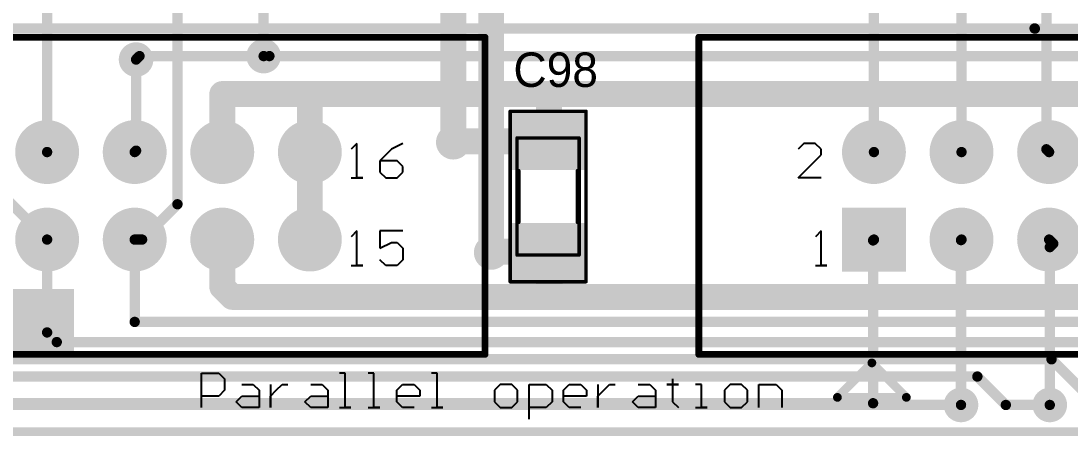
# Model space of a CAD drawing. Header units: millimetres. Extents: x 29 to 180, y 30 to 200.
# Drawn here: x 115.46 to 145.89, y 29.87 to 41.92 of the extents above; entities that cross this region are included whole.
import ezdxf

# ---------------------------------------------------------------- set-up
doc = ezdxf.new("R2010")
doc.units = ezdxf.units.MM
for name, color, linetype in [('BottomLayer', 5, 'Continuous'), ('BottomSolder', 6, 'Continuous'), ('Mechanical1', 6, 'Continuous'), ('Mechanical13', 56, 'Continuous'), ('Mechanical15', 56, 'Continuous'), ('MultiLayer', 9, 'Continuous'), ('PadHoleLayer', 156, 'Continuous'), ('TopLayer', 1, 'Continuous'), ('TopOverlay', 2, 'Continuous'), ('TopPaste', 8, 'Continuous'), ('TopSolder', 216, 'Continuous'), ('ViaHoleLayer', 16, 'Continuous')]:
    doc.layers.add(name, color=color, linetype=linetype)

# ---------------------------------------------------------------- blocks, each defined once
blk = doc.blocks.new('SMD_C_1206_295')
at = {"layer": 'Mechanical13', "const_width": 0.0999998}
for points in [[(-1.69999914, -0.8999982), (-1.69999914, 0.90000074)], [(1.70000168, 0.90000074), (-1.69999914, 0.90000074)], [(1.70000168, -0.8999982), (1.70000168, 0.90000074)], [(1.70000168, -0.8999982), (-1.69999914, -0.8999982)]]:
    blk.add_lwpolyline(points, dxfattribs=at)
at = {"layer": 'Mechanical13', "const_width": 0.0499999}
for points in [[(-1.72499782, 0.90000074, 1), (-1.67500046, 0.90000074, 1)], [(-1.72499782, 0.90000074, 1), (-1.67500046, 0.90000074, 1)], [(1.675003, 0.90000074, 1), (1.72500036, 0.90000074, 1)], [(1.675003, 0.90000074, 1), (1.72500036, 0.90000074, 1)], [(-1.72499782, -0.8999982, 1), (-1.67500046, -0.8999982, 1)], [(-1.72499782, -0.8999982, 1), (-1.67500046, -0.8999982, 1)], [(1.675003, -0.8999982, 1), (1.72500036, -0.8999982, 1)], [(1.675003, -0.8999982, 1), (1.72500036, -0.8999982, 1)]]:
    blk.add_lwpolyline(points, format="xyb", close=True, dxfattribs=at)
at = {"layer": 'Mechanical15', "const_width": 0.0499999}
for points in [[(-2.50000008, -1.10000034), (-2.50000008, 1.10000034)], [(2.47499886, 1.10000034), (-2.50000008, 1.10000034)], [(2.47499886, -1.10000034), (2.47499886, 1.10000034)], [(2.47499886, -1.10000034), (-2.50000008, -1.10000034)]]:
    blk.add_lwpolyline(points, dxfattribs=at)
at = {"layer": 'Mechanical15', "const_width": 0.02499868}
for points in [[(-2.51249942, 1.10000034, 1), (-2.48750074, 1.10000034, 1)], [(-2.51249942, 1.10000034, 1), (-2.48750074, 1.10000034, 1)], [(2.46249952, 1.10000034, 1), (2.4874982, 1.10000034, 1)], [(2.46249952, 1.10000034, 1), (2.4874982, 1.10000034, 1)], [(-2.51249942, -1.10000034, 1), (-2.48750074, -1.10000034, 1)], [(-2.51249942, -1.10000034, 1), (-2.48750074, -1.10000034, 1)], [(2.46249952, -1.10000034, 1), (2.4874982, -1.10000034, 1)], [(2.46249952, -1.10000034, 1), (2.4874982, -1.10000034, 1)]]:
    blk.add_lwpolyline(points, format="xyb", close=True, dxfattribs=at)
at = {"layer": 'TopLayer'}
for points in [[(-0.8749995199999999, -0.9499981), (-0.8749995199999999, 0.9499981), (-2.32499916, -0.9499981), (-2.32499916, 0.9499981)], [(2.3250017, -0.9499981), (2.3250017, 0.9499981), (0.8750020599999999, -0.9499981), (0.8750020599999999, 0.9499981)]]:
    blk.add_solid(points, dxfattribs=at)
at = {"layer": 'TopOverlay', "const_width": 0.0999998}
for points in [[(-2.47499886, -1.10000034), (-2.47499886, 1.10000034)], [(2.47499886, 1.10000034), (-2.47499886, 1.10000034)], [(2.47499886, -1.10000034), (2.47499886, 1.10000034)], [(0.75000104, 0.85000084), (-0.7499985, 0.85000084)], [(0.75000104, -0.8499983), (-0.7499985, -0.8499983)], [(2.47499886, -1.10000034), (-2.47499886, -1.10000034)]]:
    blk.add_lwpolyline(points, dxfattribs=at)
at = {"layer": 'TopOverlay', "const_width": 0.0499999}
for points in [[(-2.49999754, 1.10000034, 1), (-2.45000018, 1.10000034, 1)], [(-2.49999754, 1.10000034, 1), (-2.45000018, 1.10000034, 1)], [(2.45000018, 1.10000034, 1), (2.49999754, 1.10000034, 1)], [(2.45000018, 1.10000034, 1), (2.49999754, 1.10000034, 1)], [(-0.77499718, 0.85000084, 1), (-0.72499982, 0.85000084, 1)], [(0.72500236, 0.85000084, 1), (0.77499972, 0.85000084, 1)], [(-0.77499718, -0.8499983, 1), (-0.72499982, -0.8499983, 1)], [(0.72500236, -0.8499983, 1), (0.77499972, -0.8499983, 1)], [(-2.49999754, -1.10000034, 1), (-2.45000018, -1.10000034, 1)], [(-2.49999754, -1.10000034, 1), (-2.45000018, -1.10000034, 1)], [(2.45000018, -1.10000034, 1), (2.49999754, -1.10000034, 1)], [(2.45000018, -1.10000034, 1), (2.49999754, -1.10000034, 1)]]:
    blk.add_lwpolyline(points, format="xyb", close=True, dxfattribs=at)
at = {"layer": 'TopPaste'}
for points in [[(-0.8749995199999999, -0.9499981), (-0.8749995199999999, 0.9499981), (-2.32499916, -0.9499981), (-2.32499916, 0.9499981)], [(2.3250017, -0.9499981), (2.3250017, 0.9499981), (0.8750020599999999, -0.9499981), (0.8750020599999999, 0.9499981)]]:
    blk.add_solid(points, dxfattribs=at)
at = {"layer": 'TopSolder'}
for points in [[(-0.77339952, -1.0515981), (-0.77339952, 1.0515981), (-2.42659916, -1.0515981), (-2.42659916, 1.0515981)], [(2.4266017, -1.0515981), (2.4266017, 1.0515981), (0.77340206, -1.0515981), (0.77340206, 1.0515981)]]:
    blk.add_solid(points, dxfattribs=at)
blk = doc.blocks.new('918516_324_609')
at = {"layer": 'BottomLayer', "const_width": 0.8249996199999999}
for points in [[(-9.30249854, 1.27000254, 1), (-8.47750146, 1.27000254, 1)], [(-6.762498539999999, 1.27000254, 1), (-5.93750146, 1.27000254, 1)], [(-4.22249854, 1.27000254, 1), (-3.39750146, 1.27000254, 1)], [(-1.68249854, 1.27000254, 1), (-0.8575014599999999, 1.27000254, 1)], [(0.8575014599999999, 1.27000254, 1), (1.68249854, 1.27000254, 1)], [(3.39750146, 1.27000254, 1), (4.22249854, 1.27000254, 1)], [(5.93750146, 1.27000254, 1), (6.762498539999999, 1.27000254, 1)], [(8.47750146, 1.27000254, 1), (9.30249854, 1.27000254, 1)], [(-6.762498539999999, -1.26999746, 1), (-5.93750146, -1.26999746, 1)], [(-4.22249854, -1.26999746, 1), (-3.39750146, -1.26999746, 1)], [(-1.68249854, -1.26999746, 1), (-0.8575014599999999, -1.26999746, 1)], [(0.8575014599999999, -1.26999746, 1), (1.68249854, -1.26999746, 1)], [(3.39750146, -1.26999746, 1), (4.22249854, -1.26999746, 1)], [(5.93750146, -1.26999746, 1), (6.762498539999999, -1.26999746, 1)], [(8.47750146, -1.26999746, 1), (9.30249854, -1.26999746, 1)]]:
    blk.add_lwpolyline(points, format="xyb", close=True, dxfattribs=at)
at = {"layer": 'BottomLayer'}
blk.add_solid([(-8.065000379999999, -2.09499708), (-8.065000379999999, -0.44499784), (-9.714999619999999, -2.09499708), (-9.714999619999999, -0.44499784)], dxfattribs=at)
at = {"layer": 'BottomSolder', "const_width": 0.92659962}
for points in [[(-9.353298539999999, 1.27000254, 1), (-8.42670146, 1.27000254, 1)], [(-6.81329854, 1.27000254, 1), (-5.886701459999999, 1.27000254, 1)], [(-4.27329854, 1.27000254, 1), (-3.34670146, 1.27000254, 1)], [(-1.73329854, 1.27000254, 1), (-0.80670146, 1.27000254, 1)], [(0.80670146, 1.27000254, 1), (1.73329854, 1.27000254, 1)], [(3.34670146, 1.27000254, 1), (4.27329854, 1.27000254, 1)], [(5.886701459999999, 1.27000254, 1), (6.81329854, 1.27000254, 1)], [(8.42670146, 1.27000254, 1), (9.353298539999999, 1.27000254, 1)], [(-6.81329854, -1.26999746, 1), (-5.886701459999999, -1.26999746, 1)], [(-4.27329854, -1.26999746, 1), (-3.34670146, -1.26999746, 1)], [(-1.73329854, -1.26999746, 1), (-0.80670146, -1.26999746, 1)], [(0.80670146, -1.26999746, 1), (1.73329854, -1.26999746, 1)], [(3.34670146, -1.26999746, 1), (4.27329854, -1.26999746, 1)], [(5.886701459999999, -1.26999746, 1), (6.81329854, -1.26999746, 1)], [(8.42670146, -1.26999746, 1), (9.353298539999999, -1.26999746, 1)]]:
    blk.add_lwpolyline(points, format="xyb", close=True, dxfattribs=at)
at = {"layer": 'BottomSolder'}
blk.add_solid([(-7.96340038, -2.19659708), (-7.96340038, -0.34339784), (-9.81659962, -2.19659708), (-9.81659962, -0.34339784)], dxfattribs=at)
at = {"layer": 'MultiLayer', "const_width": 0.8249996199999999}
for points in [[(-9.30249854, 1.27000254, 1), (-8.47750146, 1.27000254, 1)], [(-6.762498539999999, 1.27000254, 1), (-5.93750146, 1.27000254, 1)], [(-4.22249854, 1.27000254, 1), (-3.39750146, 1.27000254, 1)], [(-1.68249854, 1.27000254, 1), (-0.8575014599999999, 1.27000254, 1)], [(0.8575014599999999, 1.27000254, 1), (1.68249854, 1.27000254, 1)], [(3.39750146, 1.27000254, 1), (4.22249854, 1.27000254, 1)], [(5.93750146, 1.27000254, 1), (6.762498539999999, 1.27000254, 1)], [(8.47750146, 1.27000254, 1), (9.30249854, 1.27000254, 1)], [(-6.762498539999999, -1.26999746, 1), (-5.93750146, -1.26999746, 1)], [(-4.22249854, -1.26999746, 1), (-3.39750146, -1.26999746, 1)], [(-1.68249854, -1.26999746, 1), (-0.8575014599999999, -1.26999746, 1)], [(0.8575014599999999, -1.26999746, 1), (1.68249854, -1.26999746, 1)], [(3.39750146, -1.26999746, 1), (4.22249854, -1.26999746, 1)], [(5.93750146, -1.26999746, 1), (6.762498539999999, -1.26999746, 1)], [(8.47750146, -1.26999746, 1), (9.30249854, -1.26999746, 1)]]:
    blk.add_lwpolyline(points, format="xyb", close=True, dxfattribs=at)
at = {"layer": 'MultiLayer'}
blk.add_solid([(-8.065000379999999, -2.09499708), (-8.065000379999999, -0.44499784), (-9.714999619999999, -2.09499708), (-9.714999619999999, -0.44499784)], dxfattribs=at)
at = {"layer": 'PadHoleLayer', "const_width": 0.499999}
for points in [[(-9.1399995, 1.27000254, 1), (-8.6400005, 1.27000254, 1)], [(-6.5999995, 1.27000254, 1), (-6.100000499999999, 1.27000254, 1)], [(-4.0599995, 1.27000254, 1), (-3.5600005, 1.27000254, 1)], [(-1.5199995, 1.27000254, 1), (-1.0200005, 1.27000254, 1)], [(1.0200005, 1.27000254, 1), (1.5199995, 1.27000254, 1)], [(3.5600005, 1.27000254, 1), (4.0599995, 1.27000254, 1)], [(6.100000499999999, 1.27000254, 1), (6.5999995, 1.27000254, 1)], [(8.6400005, 1.27000254, 1), (9.1399995, 1.27000254, 1)], [(-9.1399995, -1.26999746, 1), (-8.6400005, -1.26999746, 1)], [(-6.5999995, -1.26999746, 1), (-6.100000499999999, -1.26999746, 1)], [(-4.0599995, -1.26999746, 1), (-3.5600005, -1.26999746, 1)], [(-1.5199995, -1.26999746, 1), (-1.0200005, -1.26999746, 1)], [(1.0200005, -1.26999746, 1), (1.5199995, -1.26999746, 1)], [(3.5600005, -1.26999746, 1), (4.0599995, -1.26999746, 1)], [(6.100000499999999, -1.26999746, 1), (6.5999995, -1.26999746, 1)], [(8.6400005, -1.26999746, 1), (9.1399995, -1.26999746, 1)]]:
    blk.add_lwpolyline(points, format="xyb", close=True, dxfattribs=at)
at = {"layer": 'TopLayer', "const_width": 0.8249996199999999}
for points in [[(-9.30249854, 1.27000254, 1), (-8.47750146, 1.27000254, 1)], [(-6.762498539999999, 1.27000254, 1), (-5.93750146, 1.27000254, 1)], [(-4.22249854, 1.27000254, 1), (-3.39750146, 1.27000254, 1)], [(-1.68249854, 1.27000254, 1), (-0.8575014599999999, 1.27000254, 1)], [(0.8575014599999999, 1.27000254, 1), (1.68249854, 1.27000254, 1)], [(3.39750146, 1.27000254, 1), (4.22249854, 1.27000254, 1)], [(5.93750146, 1.27000254, 1), (6.762498539999999, 1.27000254, 1)], [(8.47750146, 1.27000254, 1), (9.30249854, 1.27000254, 1)], [(-6.762498539999999, -1.26999746, 1), (-5.93750146, -1.26999746, 1)], [(-4.22249854, -1.26999746, 1), (-3.39750146, -1.26999746, 1)], [(-1.68249854, -1.26999746, 1), (-0.8575014599999999, -1.26999746, 1)], [(0.8575014599999999, -1.26999746, 1), (1.68249854, -1.26999746, 1)], [(3.39750146, -1.26999746, 1), (4.22249854, -1.26999746, 1)], [(5.93750146, -1.26999746, 1), (6.762498539999999, -1.26999746, 1)], [(8.47750146, -1.26999746, 1), (9.30249854, -1.26999746, 1)]]:
    blk.add_lwpolyline(points, format="xyb", close=True, dxfattribs=at)
at = {"layer": 'TopLayer'}
blk.add_solid([(-8.065000379999999, -2.09499708), (-8.065000379999999, -0.44499784), (-9.714999619999999, -2.09499708), (-9.714999619999999, -0.44499784)], dxfattribs=at)
at = {"layer": 'TopOverlay'}
for p, q in [((-10.92308712, 1.51967692), (-11.08970096, 1.35306308)), ((-10.58986198, 1.51967692), (-10.92308712, 1.51967692)), ((-10.42325068, 1.35306308), (-10.58986198, 1.51967692)), ((-10.42325068, 1.18644924), (-10.42325068, 1.35306308)), ((10.25661398, 1.51967692), (10.09000014, 1.35306308)), ((10.25661398, 0.51999896), (10.25661398, 1.51967692)), ((11.2562894, 1.35306308), (10.92306426, 1.01983794)), ((11.58951454, 1.51967692), (11.2562894, 1.35306308)), ((-11.08970096, 0.51999896), (-10.42325068, 1.18644924)), ((10.92306426, 1.01983794), (10.92306426, 0.6866127999999999)), ((11.42290324, 1.01983794), (10.92306426, 1.01983794)), ((11.58951454, 0.8532240999999999), (11.42290324, 1.01983794)), ((10.92306426, 0.6866127999999999), (11.0896781, 0.51999896)), ((11.42290324, 0.51999896), (11.58951454, 0.6866127999999999)), ((11.58951454, 0.6866127999999999), (11.58951454, 0.8532240999999999)), ((-10.42325068, 0.51999896), (-11.08970096, 0.51999896)), ((10.09000014, 0.51999896), (10.42322528, 0.51999896)), ((10.42322528, 0.51999896), (10.25661398, 0.51999896)), ((11.0896781, 0.51999896), (11.42290324, 0.51999896)), ((-10.42318718, -1.02032308), (-10.58980102, -1.18693692)), ((-10.42318718, -2.02000104), (-10.42318718, -1.02032308)), ((10.25661398, -1.02032308), (10.09000014, -1.18693692)), ((10.25661398, -2.02000104), (10.25661398, -1.02032308)), ((11.58951454, -1.02032308), (10.92306426, -1.02032308)), ((10.92306426, -1.02032308), (10.92306426, -1.52016206)), ((10.92306426, -1.52016206), (11.2562894, -1.35355076)), ((11.2562894, -1.35355076), (11.42290324, -1.35355076)), ((11.42290324, -1.35355076), (11.58951454, -1.52016206)), ((11.58951454, -1.52016206), (11.58951454, -1.8533872)), ((-10.58980102, -2.02000104), (-10.25657588, -2.02000104)), ((-10.25657588, -2.02000104), (-10.42318718, -2.02000104)), ((10.09000014, -2.02000104), (10.42322528, -2.02000104)), ((10.42322528, -2.02000104), (10.25661398, -2.02000104)), ((11.0896781, -2.02000104), (10.92306426, -1.8533872)), ((11.42290324, -2.02000104), (11.0896781, -2.02000104)), ((11.58951454, -1.8533872), (11.42290324, -2.02000104))]:
    blk.add_line(p, q, dxfattribs=at)
for points, const_width in [([(-13.97, -4.60000096), (-13.97, 4.60000096)], 0.1999996), ([(-13.97, 4.60000096), (13.97, 4.60000096)], 0.1999996), ([(13.97, -4.60000096), (13.97, 4.60000096)], 0.1999996), ([(-13.97, -4.60000096), (13.97, -4.60000096)], 0.1999996), ([(-9.95000042, -5.850001), (-8.94999988, -4.85000046)], 0.254), ([(-8.94999988, -4.85000046), (-7.94999934, -5.850001)], 0.254), ([(-9.95000042, -5.850001), (-7.94999934, -5.850001)], 0.254)]:
    blk.add_lwpolyline(points, dxfattribs=dict(at, const_width=const_width))
for points, const_width in [([(-14.0199999, 4.60000096, 1), (-13.9200001, 4.60000096, 1)], 0.0999998), ([(-14.0199999, 4.60000096, 1), (-13.9200001, 4.60000096, 1)], 0.0999998), ([(13.9200001, 4.60000096, 1), (14.0199999, 4.60000096, 1)], 0.0999998), ([(13.9200001, 4.60000096, 1), (14.0199999, 4.60000096, 1)], 0.0999998), ([(-14.0199999, -4.60000096, 1), (-13.9200001, -4.60000096, 1)], 0.0999998), ([(-14.0199999, -4.60000096, 1), (-13.9200001, -4.60000096, 1)], 0.0999998), ([(13.9200001, -4.60000096, 1), (14.0199999, -4.60000096, 1)], 0.0999998), ([(13.9200001, -4.60000096, 1), (14.0199999, -4.60000096, 1)], 0.0999998), ([(-9.01349988, -4.85000046, 1), (-8.886499879999999, -4.85000046, 1)], 0.127), ([(-9.01349988, -4.85000046, 1), (-8.886499879999999, -4.85000046, 1)], 0.127), ([(-10.01350042, -5.850001, 1), (-9.886500419999999, -5.850001, 1)], 0.127), ([(-10.01350042, -5.850001, 1), (-9.886500419999999, -5.850001, 1)], 0.127), ([(-8.01349934, -5.850001, 1), (-7.886499339999999, -5.850001, 1)], 0.127), ([(-8.01349934, -5.850001, 1), (-7.886499339999999, -5.850001, 1)], 0.127)]:
    blk.add_lwpolyline(points, format="xyb", close=True, dxfattribs=dict(at, const_width=const_width))
blk.add_solid([(-2.05000098, -4.60000096), (2.05000098, -4.60000096), (-2.05000098, -2.69999968), (2.05000098, -2.69999968)], dxfattribs=at)
at = {"layer": 'TopSolder', "const_width": 0.92659962}
for points in [[(-9.353298539999999, 1.27000254, 1), (-8.42670146, 1.27000254, 1)], [(-6.81329854, 1.27000254, 1), (-5.886701459999999, 1.27000254, 1)], [(-4.27329854, 1.27000254, 1), (-3.34670146, 1.27000254, 1)], [(-1.73329854, 1.27000254, 1), (-0.80670146, 1.27000254, 1)], [(0.80670146, 1.27000254, 1), (1.73329854, 1.27000254, 1)], [(3.34670146, 1.27000254, 1), (4.27329854, 1.27000254, 1)], [(5.886701459999999, 1.27000254, 1), (6.81329854, 1.27000254, 1)], [(8.42670146, 1.27000254, 1), (9.353298539999999, 1.27000254, 1)], [(-6.81329854, -1.26999746, 1), (-5.886701459999999, -1.26999746, 1)], [(-4.27329854, -1.26999746, 1), (-3.34670146, -1.26999746, 1)], [(-1.73329854, -1.26999746, 1), (-0.80670146, -1.26999746, 1)], [(0.80670146, -1.26999746, 1), (1.73329854, -1.26999746, 1)], [(3.34670146, -1.26999746, 1), (4.27329854, -1.26999746, 1)], [(5.886701459999999, -1.26999746, 1), (6.81329854, -1.26999746, 1)], [(8.42670146, -1.26999746, 1), (9.353298539999999, -1.26999746, 1)]]:
    blk.add_lwpolyline(points, format="xyb", close=True, dxfattribs=at)
at = {"layer": 'TopSolder'}
blk.add_solid([(-7.96340038, -2.19659708), (-7.96340038, -0.34339784), (-9.81659962, -2.19659708), (-9.81659962, -0.34339784)], dxfattribs=at)
blk = doc.blocks.new('918516_324_619')
at = {"layer": 'BottomLayer', "const_width": 0.8249996199999999}
for points in [[(-9.30249854, 1.27000254, 1), (-8.47750146, 1.27000254, 1)], [(-6.762498539999999, 1.27000254, 1), (-5.93750146, 1.27000254, 1)], [(-4.22249854, 1.27000254, 1), (-3.39750146, 1.27000254, 1)], [(-1.68249854, 1.27000254, 1), (-0.8575014599999999, 1.27000254, 1)], [(0.8575014599999999, 1.27000254, 1), (1.68249854, 1.27000254, 1)], [(3.39750146, 1.27000254, 1), (4.22249854, 1.27000254, 1)], [(5.93750146, 1.27000254, 1), (6.762498539999999, 1.27000254, 1)], [(8.47750146, 1.27000254, 1), (9.30249854, 1.27000254, 1)], [(-6.762498539999999, -1.26999746, 1), (-5.93750146, -1.26999746, 1)], [(-4.22249854, -1.26999746, 1), (-3.39750146, -1.26999746, 1)], [(-1.68249854, -1.26999746, 1), (-0.8575014599999999, -1.26999746, 1)], [(0.8575014599999999, -1.26999746, 1), (1.68249854, -1.26999746, 1)], [(3.39750146, -1.26999746, 1), (4.22249854, -1.26999746, 1)], [(5.93750146, -1.26999746, 1), (6.762498539999999, -1.26999746, 1)], [(8.47750146, -1.26999746, 1), (9.30249854, -1.26999746, 1)]]:
    blk.add_lwpolyline(points, format="xyb", close=True, dxfattribs=at)
at = {"layer": 'BottomLayer'}
blk.add_solid([(-8.065000379999999, -2.09499708), (-8.065000379999999, -0.44499784), (-9.714999619999999, -2.09499708), (-9.714999619999999, -0.44499784)], dxfattribs=at)
at = {"layer": 'BottomSolder', "const_width": 0.92659962}
for points in [[(-9.353298539999999, 1.27000254, 1), (-8.42670146, 1.27000254, 1)], [(-6.81329854, 1.27000254, 1), (-5.886701459999999, 1.27000254, 1)], [(-4.27329854, 1.27000254, 1), (-3.34670146, 1.27000254, 1)], [(-1.73329854, 1.27000254, 1), (-0.80670146, 1.27000254, 1)], [(0.80670146, 1.27000254, 1), (1.73329854, 1.27000254, 1)], [(3.34670146, 1.27000254, 1), (4.27329854, 1.27000254, 1)], [(5.886701459999999, 1.27000254, 1), (6.81329854, 1.27000254, 1)], [(8.42670146, 1.27000254, 1), (9.353298539999999, 1.27000254, 1)], [(-6.81329854, -1.26999746, 1), (-5.886701459999999, -1.26999746, 1)], [(-4.27329854, -1.26999746, 1), (-3.34670146, -1.26999746, 1)], [(-1.73329854, -1.26999746, 1), (-0.80670146, -1.26999746, 1)], [(0.80670146, -1.26999746, 1), (1.73329854, -1.26999746, 1)], [(3.34670146, -1.26999746, 1), (4.27329854, -1.26999746, 1)], [(5.886701459999999, -1.26999746, 1), (6.81329854, -1.26999746, 1)], [(8.42670146, -1.26999746, 1), (9.353298539999999, -1.26999746, 1)]]:
    blk.add_lwpolyline(points, format="xyb", close=True, dxfattribs=at)
at = {"layer": 'BottomSolder'}
blk.add_solid([(-7.96340038, -2.19659708), (-7.96340038, -0.34339784), (-9.81659962, -2.19659708), (-9.81659962, -0.34339784)], dxfattribs=at)
at = {"layer": 'MultiLayer', "const_width": 0.8249996199999999}
for points in [[(-9.30249854, 1.27000254, 1), (-8.47750146, 1.27000254, 1)], [(-6.762498539999999, 1.27000254, 1), (-5.93750146, 1.27000254, 1)], [(-4.22249854, 1.27000254, 1), (-3.39750146, 1.27000254, 1)], [(-1.68249854, 1.27000254, 1), (-0.8575014599999999, 1.27000254, 1)], [(0.8575014599999999, 1.27000254, 1), (1.68249854, 1.27000254, 1)], [(3.39750146, 1.27000254, 1), (4.22249854, 1.27000254, 1)], [(5.93750146, 1.27000254, 1), (6.762498539999999, 1.27000254, 1)], [(8.47750146, 1.27000254, 1), (9.30249854, 1.27000254, 1)], [(-6.762498539999999, -1.26999746, 1), (-5.93750146, -1.26999746, 1)], [(-4.22249854, -1.26999746, 1), (-3.39750146, -1.26999746, 1)], [(-1.68249854, -1.26999746, 1), (-0.8575014599999999, -1.26999746, 1)], [(0.8575014599999999, -1.26999746, 1), (1.68249854, -1.26999746, 1)], [(3.39750146, -1.26999746, 1), (4.22249854, -1.26999746, 1)], [(5.93750146, -1.26999746, 1), (6.762498539999999, -1.26999746, 1)], [(8.47750146, -1.26999746, 1), (9.30249854, -1.26999746, 1)]]:
    blk.add_lwpolyline(points, format="xyb", close=True, dxfattribs=at)
at = {"layer": 'MultiLayer'}
blk.add_solid([(-8.065000379999999, -2.09499708), (-8.065000379999999, -0.44499784), (-9.714999619999999, -2.09499708), (-9.714999619999999, -0.44499784)], dxfattribs=at)
at = {"layer": 'PadHoleLayer', "const_width": 0.499999}
for points in [[(-9.1399995, 1.27000254, 1), (-8.6400005, 1.27000254, 1)], [(-6.5999995, 1.27000254, 1), (-6.100000499999999, 1.27000254, 1)], [(-4.0599995, 1.27000254, 1), (-3.5600005, 1.27000254, 1)], [(-1.5199995, 1.27000254, 1), (-1.0200005, 1.27000254, 1)], [(1.0200005, 1.27000254, 1), (1.5199995, 1.27000254, 1)], [(3.5600005, 1.27000254, 1), (4.0599995, 1.27000254, 1)], [(6.100000499999999, 1.27000254, 1), (6.5999995, 1.27000254, 1)], [(8.6400005, 1.27000254, 1), (9.1399995, 1.27000254, 1)], [(-9.1399995, -1.26999746, 1), (-8.6400005, -1.26999746, 1)], [(-6.5999995, -1.26999746, 1), (-6.100000499999999, -1.26999746, 1)], [(-4.0599995, -1.26999746, 1), (-3.5600005, -1.26999746, 1)], [(-1.5199995, -1.26999746, 1), (-1.0200005, -1.26999746, 1)], [(1.0200005, -1.26999746, 1), (1.5199995, -1.26999746, 1)], [(3.5600005, -1.26999746, 1), (4.0599995, -1.26999746, 1)], [(6.100000499999999, -1.26999746, 1), (6.5999995, -1.26999746, 1)], [(8.6400005, -1.26999746, 1), (9.1399995, -1.26999746, 1)]]:
    blk.add_lwpolyline(points, format="xyb", close=True, dxfattribs=at)
at = {"layer": 'TopLayer', "const_width": 0.8249996199999999}
for points in [[(-9.30249854, 1.27000254, 1), (-8.47750146, 1.27000254, 1)], [(-6.762498539999999, 1.27000254, 1), (-5.93750146, 1.27000254, 1)], [(-4.22249854, 1.27000254, 1), (-3.39750146, 1.27000254, 1)], [(-1.68249854, 1.27000254, 1), (-0.8575014599999999, 1.27000254, 1)], [(0.8575014599999999, 1.27000254, 1), (1.68249854, 1.27000254, 1)], [(3.39750146, 1.27000254, 1), (4.22249854, 1.27000254, 1)], [(5.93750146, 1.27000254, 1), (6.762498539999999, 1.27000254, 1)], [(8.47750146, 1.27000254, 1), (9.30249854, 1.27000254, 1)], [(-6.762498539999999, -1.26999746, 1), (-5.93750146, -1.26999746, 1)], [(-4.22249854, -1.26999746, 1), (-3.39750146, -1.26999746, 1)], [(-1.68249854, -1.26999746, 1), (-0.8575014599999999, -1.26999746, 1)], [(0.8575014599999999, -1.26999746, 1), (1.68249854, -1.26999746, 1)], [(3.39750146, -1.26999746, 1), (4.22249854, -1.26999746, 1)], [(5.93750146, -1.26999746, 1), (6.762498539999999, -1.26999746, 1)], [(8.47750146, -1.26999746, 1), (9.30249854, -1.26999746, 1)]]:
    blk.add_lwpolyline(points, format="xyb", close=True, dxfattribs=at)
at = {"layer": 'TopLayer'}
blk.add_solid([(-8.065000379999999, -2.09499708), (-8.065000379999999, -0.44499784), (-9.714999619999999, -2.09499708), (-9.714999619999999, -0.44499784)], dxfattribs=at)
at = {"layer": 'TopOverlay'}
for p, q in [((-10.92308712, 1.51967692), (-11.08970096, 1.35306308)), ((-10.58986198, 1.51967692), (-10.92308712, 1.51967692)), ((-10.42325068, 1.35306308), (-10.58986198, 1.51967692)), ((-10.42325068, 1.18644924), (-10.42325068, 1.35306308)), ((10.25661398, 1.51967692), (10.09000014, 1.35306308)), ((10.25661398, 0.51999896), (10.25661398, 1.51967692)), ((11.2562894, 1.35306308), (10.92306426, 1.01983794)), ((11.58951454, 1.51967692), (11.2562894, 1.35306308)), ((-11.08970096, 0.51999896), (-10.42325068, 1.18644924)), ((10.92306426, 1.01983794), (10.92306426, 0.6866127999999999)), ((11.42290324, 1.01983794), (10.92306426, 1.01983794)), ((11.58951454, 0.8532240999999999), (11.42290324, 1.01983794)), ((10.92306426, 0.6866127999999999), (11.0896781, 0.51999896)), ((11.42290324, 0.51999896), (11.58951454, 0.6866127999999999)), ((11.58951454, 0.6866127999999999), (11.58951454, 0.8532240999999999)), ((-10.42325068, 0.51999896), (-11.08970096, 0.51999896)), ((10.09000014, 0.51999896), (10.42322528, 0.51999896)), ((10.42322528, 0.51999896), (10.25661398, 0.51999896)), ((11.0896781, 0.51999896), (11.42290324, 0.51999896)), ((-10.42318718, -1.02032308), (-10.58980102, -1.18693692)), ((-10.42318718, -2.02000104), (-10.42318718, -1.02032308)), ((10.25661398, -1.02032308), (10.09000014, -1.18693692)), ((10.25661398, -2.02000104), (10.25661398, -1.02032308)), ((11.58951454, -1.02032308), (10.92306426, -1.02032308)), ((10.92306426, -1.02032308), (10.92306426, -1.52016206)), ((10.92306426, -1.52016206), (11.2562894, -1.35355076)), ((11.2562894, -1.35355076), (11.42290324, -1.35355076)), ((11.42290324, -1.35355076), (11.58951454, -1.52016206)), ((11.58951454, -1.52016206), (11.58951454, -1.8533872)), ((-10.58980102, -2.02000104), (-10.25657588, -2.02000104)), ((-10.25657588, -2.02000104), (-10.42318718, -2.02000104)), ((10.09000014, -2.02000104), (10.42322528, -2.02000104)), ((10.42322528, -2.02000104), (10.25661398, -2.02000104)), ((11.0896781, -2.02000104), (10.92306426, -1.8533872)), ((11.42290324, -2.02000104), (11.0896781, -2.02000104)), ((11.58951454, -1.8533872), (11.42290324, -2.02000104))]:
    blk.add_line(p, q, dxfattribs=at)
for points, const_width in [([(-13.97, -4.60000096), (-13.97, 4.60000096)], 0.1999996), ([(-13.97, 4.60000096), (13.97, 4.60000096)], 0.1999996), ([(13.97, -4.60000096), (13.97, 4.60000096)], 0.1999996), ([(-13.97, -4.60000096), (13.97, -4.60000096)], 0.1999996), ([(-9.95000042, -5.850001), (-8.94999988, -4.85000046)], 0.254), ([(-8.94999988, -4.85000046), (-7.94999934, -5.850001)], 0.254), ([(-9.95000042, -5.850001), (-7.94999934, -5.850001)], 0.254)]:
    blk.add_lwpolyline(points, dxfattribs=dict(at, const_width=const_width))
for points, const_width in [([(-14.0199999, 4.60000096, 1), (-13.9200001, 4.60000096, 1)], 0.0999998), ([(-14.0199999, 4.60000096, 1), (-13.9200001, 4.60000096, 1)], 0.0999998), ([(13.9200001, 4.60000096, 1), (14.0199999, 4.60000096, 1)], 0.0999998), ([(13.9200001, 4.60000096, 1), (14.0199999, 4.60000096, 1)], 0.0999998), ([(-14.0199999, -4.60000096, 1), (-13.9200001, -4.60000096, 1)], 0.0999998), ([(-14.0199999, -4.60000096, 1), (-13.9200001, -4.60000096, 1)], 0.0999998), ([(13.9200001, -4.60000096, 1), (14.0199999, -4.60000096, 1)], 0.0999998), ([(13.9200001, -4.60000096, 1), (14.0199999, -4.60000096, 1)], 0.0999998), ([(-9.01349988, -4.85000046, 1), (-8.886499879999999, -4.85000046, 1)], 0.127), ([(-9.01349988, -4.85000046, 1), (-8.886499879999999, -4.85000046, 1)], 0.127), ([(-10.01350042, -5.850001, 1), (-9.886500419999999, -5.850001, 1)], 0.127), ([(-10.01350042, -5.850001, 1), (-9.886500419999999, -5.850001, 1)], 0.127), ([(-8.01349934, -5.850001, 1), (-7.886499339999999, -5.850001, 1)], 0.127), ([(-8.01349934, -5.850001, 1), (-7.886499339999999, -5.850001, 1)], 0.127)]:
    blk.add_lwpolyline(points, format="xyb", close=True, dxfattribs=dict(at, const_width=const_width))
blk.add_solid([(-2.05000098, -4.60000096), (2.05000098, -4.60000096), (-2.05000098, -2.69999968), (2.05000098, -2.69999968)], dxfattribs=at)
at = {"layer": 'TopSolder', "const_width": 0.92659962}
for points in [[(-9.353298539999999, 1.27000254, 1), (-8.42670146, 1.27000254, 1)], [(-6.81329854, 1.27000254, 1), (-5.886701459999999, 1.27000254, 1)], [(-4.27329854, 1.27000254, 1), (-3.34670146, 1.27000254, 1)], [(-1.73329854, 1.27000254, 1), (-0.80670146, 1.27000254, 1)], [(0.80670146, 1.27000254, 1), (1.73329854, 1.27000254, 1)], [(3.34670146, 1.27000254, 1), (4.27329854, 1.27000254, 1)], [(5.886701459999999, 1.27000254, 1), (6.81329854, 1.27000254, 1)], [(8.42670146, 1.27000254, 1), (9.353298539999999, 1.27000254, 1)], [(-6.81329854, -1.26999746, 1), (-5.886701459999999, -1.26999746, 1)], [(-4.27329854, -1.26999746, 1), (-3.34670146, -1.26999746, 1)], [(-1.73329854, -1.26999746, 1), (-0.80670146, -1.26999746, 1)], [(0.80670146, -1.26999746, 1), (1.73329854, -1.26999746, 1)], [(3.34670146, -1.26999746, 1), (4.27329854, -1.26999746, 1)], [(5.886701459999999, -1.26999746, 1), (6.81329854, -1.26999746, 1)], [(8.42670146, -1.26999746, 1), (9.353298539999999, -1.26999746, 1)]]:
    blk.add_lwpolyline(points, format="xyb", close=True, dxfattribs=at)
at = {"layer": 'TopSolder'}
blk.add_solid([(-7.96340038, -2.19659708), (-7.96340038, -0.34339784), (-9.81659962, -2.19659708), (-9.81659962, -0.34339784)], dxfattribs=at)

msp = doc.modelspace()

# ---------------------------------------------------------------- linework, layer by layer
at = {"layer": 'BottomLayer'}
for points, const_width in [([(128.00000054, 38.40000194), (128.00000054, 50.5000006)], 0.75000104), ([(129.10000088, 35.20000072), (129.10000088, 49.40000026)], 0.75000104), ([(122.49981596, 40.90018744), (122.49981596, 44.29997744)], 0.2999994), ([(116.2199987, 38.1149987), (116.2199987, 44.02000086)], 0.2999994), ([(120.0000013, 36.60000046), (120.0000013, 44.20000304)], 0.2999994), ([(140.20000154, 38.11500124), (140.20000154, 43.6000017)], 0.2999994), ([(142.739999, 38.1149987), (142.739999, 43.36000472)], 0.2999994), ([(145.2000017, 38.194996), (145.2000017, 42.50000136)], 0.2999994), ([(118.80000116, 38.15500116), (118.80000116, 40.80000222)], 0.2999994), ([(122.49981596, 40.90018744), (122.50000138, 40.90000202)], 0.2999994), ([(145.2000017, 38.194996), (145.279999, 38.1149987)], 0.2999994), ([(118.7599987, 38.1149987), (118.80000116, 38.15500116)], 0.2999994), ([(140.199999, 38.1149987), (140.20000154, 38.11500124)], 0.2999994), ([(115.00000114, 36.79499626), (116.2199987, 35.57499869999999)], 0.2999994), ([(118.97499954, 35.57499869999999), (120.0000013, 36.60000046)], 0.2999994), ([(118.7599987, 35.57499869999999), (118.97499954, 35.57499869999999)], 0.2999994), ([(140.17500032, 35.55000002), (140.199999, 35.57499869999999)], 0.2999994), ([(140.17500032, 30.82500058), (140.17500032, 35.55000002)], 0.2999994), ([(140.199999, 35.57499869999999), (140.20000154, 35.57499616)], 0.2999994), ([(142.72500284, 35.56000254), (142.739999, 35.57499869999999)], 0.2999994), ([(142.72500284, 30.77500068), (142.72500284, 35.56000254)], 0.2999994), ([(145.279999, 35.57499869999999), (145.4000013, 35.4549964)], 0.2999994), ([(145.3000015, 35.3549966), (145.4000013, 35.4549964)], 0.2999994), ([(145.3000015, 30.77500068), (145.3000015, 35.3549966)], 0.2999994), ([(106.07499994, 30.82500058), (140.17500032, 30.82500058)], 0.2999994)]:
    msp.add_lwpolyline(points, dxfattribs=dict(at, const_width=const_width))
for points, const_width in [([(118.60000156, 40.80000222, 1), (119.00000076, 40.80000222, 1)], 0.3999992), ([(122.30000178, 40.90000202, 1), (122.70000098, 40.90000202, 1)], 0.3999992), ([(118.72500258, 40.80000222, 1), (118.87499974, 40.80000222, 1)], 0.1499997), ([(122.42481738, 40.90018744, 1), (122.57481454, 40.90018744, 1)], 0.1499997), ([(122.42481738, 40.90018744, 1), (122.57481454, 40.90018744, 1)], 0.1499997), ([(122.4250028, 40.90000202, 1), (122.57499996, 40.90000202, 1)], 0.1499997), ([(127.80000094, 38.40000194, 1), (128.20000014, 38.40000194, 1)], 0.3999992), ([(127.81250028, 38.40000194, 1), (128.1875008, 38.40000194, 1)], 0.37500052), ([(145.12500312, 38.194996, 1), (145.27500028, 38.194996, 1)], 0.1499997), ([(145.12500312, 38.194996, 1), (145.27500028, 38.194996, 1)], 0.1499997), ([(116.14500012, 38.1149987, 1), (116.29499728, 38.1149987, 1)], 0.1499997), ([(118.68500012, 38.1149987, 1), (118.83499728, 38.1149987, 1)], 0.1499997), ([(118.72500258, 38.15500116, 1), (118.87499974, 38.15500116, 1)], 0.1499997), ([(118.72500258, 38.15500116, 1), (118.87499974, 38.15500116, 1)], 0.1499997), ([(140.12500042, 38.1149987, 1), (140.27499758, 38.1149987, 1)], 0.1499997), ([(140.12500296, 38.11500124, 1), (140.27500012, 38.11500124, 1)], 0.1499997), ([(140.12500296, 38.11500124, 1), (140.27500012, 38.11500124, 1)], 0.1499997), ([(142.66500042, 38.1149987, 1), (142.81499758, 38.1149987, 1)], 0.1499997), ([(145.20500042, 38.1149987, 1), (145.35499758, 38.1149987, 1)], 0.1499997), ([(119.92500272, 36.60000046, 1), (120.07499988, 36.60000046, 1)], 0.1499997), ([(119.92500272, 36.60000046, 1), (120.07499988, 36.60000046, 1)], 0.1499997), ([(116.14500012, 35.57499869999999, 1), (116.29499728, 35.57499869999999, 1)], 0.1499997), ([(118.68500012, 35.57499869999999, 1), (118.83499728, 35.57499869999999, 1)], 0.1499997), ([(118.90000096, 35.57499869999999, 1), (119.04999812, 35.57499869999999, 1)], 0.1499997), ([(118.90000096, 35.57499869999999, 1), (119.04999812, 35.57499869999999, 1)], 0.1499997), ([(128.90000128, 35.20000072, 1), (129.30000048, 35.20000072, 1)], 0.3999992), ([(140.10000174, 35.55000002, 1), (140.2499989, 35.55000002, 1)], 0.1499997), ([(140.10000174, 35.55000002, 1), (140.2499989, 35.55000002, 1)], 0.1499997), ([(140.12500042, 35.57499869999999, 1), (140.27499758, 35.57499869999999, 1)], 0.1499997), ([(140.12500042, 35.57499869999999, 1), (140.27499758, 35.57499869999999, 1)], 0.1499997), ([(140.12500296, 35.57499616, 1), (140.27500012, 35.57499616, 1)], 0.1499997), ([(142.65000426, 35.56000254, 1), (142.80000142, 35.56000254, 1)], 0.1499997), ([(142.65000426, 35.56000254, 1), (142.80000142, 35.56000254, 1)], 0.1499997), ([(142.66500042, 35.57499869999999, 1), (142.81499758, 35.57499869999999, 1)], 0.1499997), ([(145.20500042, 35.57499869999999, 1), (145.35499758, 35.57499869999999, 1)], 0.1499997), ([(145.32500272, 35.4549964, 1), (145.47499988, 35.4549964, 1)], 0.1499997), ([(145.32500272, 35.4549964, 1), (145.47499988, 35.4549964, 1)], 0.1499997), ([(128.91250062, 35.20000072, 1), (129.28750114, 35.20000072, 1)], 0.37500052), ([(145.22500292, 35.3549966, 1), (145.37500008, 35.3549966, 1)], 0.1499997), ([(145.22500292, 35.3549966, 1), (145.37500008, 35.3549966, 1)], 0.1499997), ([(142.52500324, 30.77500068, 1), (142.92500244, 30.77500068, 1)], 0.3999992), ([(145.1000019, 30.77500068, 1), (145.5000011, 30.77500068, 1)], 0.3999992), ([(140.10000174, 30.82500058, 1), (140.2499989, 30.82500058, 1)], 0.1499997), ([(140.10000174, 30.82500058, 1), (140.2499989, 30.82500058, 1)], 0.1499997), ([(142.65000426, 30.77500068, 1), (142.80000142, 30.77500068, 1)], 0.1499997), ([(145.22500292, 30.77500068, 1), (145.37500008, 30.77500068, 1)], 0.1499997)]:
    msp.add_lwpolyline(points, format="xyb", close=True, dxfattribs=dict(at, const_width=const_width))
at = {"layer": 'BottomSolder', "const_width": 0.5015992}
for points in [[(122.24920178, 40.90000202, 1), (122.75080098, 40.90000202, 1)], [(118.54920156, 40.80000222, 1), (119.05080076, 40.80000222, 1)], [(127.74920094, 38.40000194, 1), (128.25080014, 38.40000194, 1)], [(128.84920128, 35.20000072, 1), (129.35080048, 35.20000072, 1)], [(142.47420324, 30.77500068, 1), (142.97580244, 30.77500068, 1)], [(145.0492019, 30.77500068, 1), (145.5508011, 30.77500068, 1)]]:
    msp.add_lwpolyline(points, format="xyb", close=True, dxfattribs=at)
at = {"layer": 'Mechanical1', "const_width": 0.254}
msp.add_lwpolyline([(30.00000096, 30.00000096), (180.00000068, 30.00000096)], dxfattribs=at)
at = {"layer": 'MultiLayer', "const_width": 0.3999992}
for points in [[(118.60000156, 40.80000222, 1), (119.00000076, 40.80000222, 1)], [(122.30000178, 40.90000202, 1), (122.70000098, 40.90000202, 1)], [(127.80000094, 38.40000194, 1), (128.20000014, 38.40000194, 1)], [(128.90000128, 35.20000072, 1), (129.30000048, 35.20000072, 1)], [(142.52500324, 30.77500068, 1), (142.92500244, 30.77500068, 1)], [(145.1000019, 30.77500068, 1), (145.5000011, 30.77500068, 1)]]:
    msp.add_lwpolyline(points, format="xyb", close=True, dxfattribs=at)
at = {"layer": 'TopLayer'}
for points, const_width in [([(113.7000012, 41.70400346), (144.85897114, 41.70400346)], 0.2999994), ([(144.85897114, 41.70400346), (144.86697468, 41.69599992)], 0.2999994), ([(144.86697468, 41.69599992), (147.39599934, 41.69599992)], 0.2999994), ([(118.80000116, 40.80000222), (118.90000096, 40.90000202)], 0.2999994), ([(118.90000096, 40.90000202), (122.50000138, 40.90000202)], 0.2999994), ([(122.66699622, 40.90000202), (152.90000154, 40.90000202)], 0.2999994), ([(121.2999987, 38.1149987), (121.2999987, 39.80000168)], 0.75000104), ([(121.2999987, 39.80000168), (123.8399987, 39.80000168)], 0.75000104), ([(123.8399987, 38.1149987), (123.8399987, 39.80000168)], 0.75000104), ([(123.8749999, 39.77500046), (123.90000112, 39.80000168)], 0.75000104), ([(123.90000112, 39.80000168), (130.77500134, 39.80000168)], 0.75000104), ([(130.77500134, 38.45000184), (130.77500134, 39.80000168)], 0.75000104), ([(130.77500134, 39.80000168), (155.45000152, 39.80000168)], 0.75000104), ([(128.00000054, 38.40000194), (128.02499922, 38.42500062)], 0.75000104), ([(128.02499922, 38.42500062), (130.75000012, 38.42500062)], 0.75000104), ([(130.75000012, 38.42500062), (130.77500134, 38.45000184)], 0.75000104), ([(123.8399987, 35.57499869999999), (123.8399987, 38.1149987)], 0.75000104), ([(121.2999987, 34.20000526), (121.2999987, 35.57499869999999)], 0.75000104), ([(116.2199987, 32.88000282), (116.2199987, 35.57499869999999)], 0.2999994), ([(118.7599987, 33.1849984), (118.7599987, 35.57499869999999)], 0.2999994), ([(129.10000088, 35.20000072), (129.12499956, 35.2249994)], 0.75000104), ([(129.12499956, 35.2249994), (130.75000012, 35.2249994)], 0.75000104), ([(130.80000002, 34.15999772), (130.80000002, 34.37499855999999)], 0.75000104), ([(121.2999987, 34.20000526), (121.59000574, 33.90999822)], 0.75000104), ([(130.55000052, 33.90999822), (130.80000002, 34.15999772)], 0.75000104), ([(121.59000574, 33.90999822), (130.55000052, 33.90999822)], 0.75000104), ([(130.55000052, 33.90999822), (155.45000152, 33.90999822)], 0.75000104), ([(118.7599987, 33.1849984), (149.1650052, 33.1849984)], 0.2999994), ([(116.2199987, 32.88000282), (116.50000322, 32.5999983)], 0.2999994), ([(116.50000322, 32.5999983), (147.75000422, 32.5999983)], 0.2999994), ([(114.15000284, 32.0999993), (145.3500014, 32.0999993)], 0.2999994), ([(145.3500014, 32.0999993), (146.6499988, 30.8000019)], 0.2999994), ([(111.57500164, 31.6000003), (143.20000062, 31.6000003)], 0.2999994), ([(143.20000062, 31.6000003), (144.02500024, 30.77500068)], 0.2999994), ([(109.07500156, 30.77500068), (142.72500284, 30.77500068)], 0.2999994), ([(144.02500024, 30.77500068), (145.3000015, 30.77500068)], 0.2999994)]:
    msp.add_lwpolyline(points, dxfattribs=dict(at, const_width=const_width))
for points, const_width in [([(144.78397256, 41.70400346, 1), (144.93396972, 41.70400346, 1)], 0.1499997), ([(144.78397256, 41.70400346, 1), (144.93396972, 41.70400346, 1)], 0.1499997), ([(144.7919761, 41.69599992, 1), (144.94197326, 41.69599992, 1)], 0.1499997), ([(144.7919761, 41.69599992, 1), (144.94197326, 41.69599992, 1)], 0.1499997), ([(118.60000156, 40.80000222, 1), (119.00000076, 40.80000222, 1)], 0.3999992), ([(122.30000178, 40.90000202, 1), (122.70000098, 40.90000202, 1)], 0.3999992), ([(118.72500258, 40.80000222, 1), (118.87499974, 40.80000222, 1)], 0.1499997), ([(118.82500238, 40.90000202, 1), (118.97499954, 40.90000202, 1)], 0.1499997), ([(118.82500238, 40.90000202, 1), (118.97499954, 40.90000202, 1)], 0.1499997), ([(122.4250028, 40.90000202, 1), (122.57499996, 40.90000202, 1)], 0.1499997), ([(122.59199764, 40.90000202, 1), (122.7419948, 40.90000202, 1)], 0.1499997), ([(121.11249844, 39.80000168, 1), (121.48749896, 39.80000168, 1)], 0.37500052), ([(121.11249844, 39.80000168, 1), (121.48749896, 39.80000168, 1)], 0.37500052), ([(123.65249844, 39.80000168, 1), (124.02749896, 39.80000168, 1)], 0.37500052), ([(123.65249844, 39.80000168, 1), (124.02749896, 39.80000168, 1)], 0.37500052), ([(123.71250086, 39.80000168, 1), (124.08750138, 39.80000168, 1)], 0.37500052), ([(123.71250086, 39.80000168, 1), (124.08750138, 39.80000168, 1)], 0.37500052), ([(130.58750108, 39.80000168, 1), (130.9625016, 39.80000168, 1)], 0.37500052), ([(130.58750108, 39.80000168, 1), (130.9625016, 39.80000168, 1)], 0.37500052), ([(130.58750108, 39.80000168, 1), (130.9625016, 39.80000168, 1)], 0.37500052), ([(123.68749964, 39.77500046, 1), (124.06250016, 39.77500046, 1)], 0.37500052), ([(127.80000094, 38.40000194, 1), (128.20000014, 38.40000194, 1)], 0.3999992), ([(127.81250028, 38.40000194, 1), (128.1875008, 38.40000194, 1)], 0.37500052), ([(127.83749896, 38.42500062, 1), (128.21249948, 38.42500062, 1)], 0.37500052), ([(127.83749896, 38.42500062, 1), (128.21249948, 38.42500062, 1)], 0.37500052), ([(130.56249986, 38.42500062, 1), (130.93750038, 38.42500062, 1)], 0.37500052), ([(130.56249986, 38.42500062, 1), (130.93750038, 38.42500062, 1)], 0.37500052), ([(130.58750108, 38.45000184, 1), (130.9625016, 38.45000184, 1)], 0.37500052), ([(130.58750108, 38.45000184, 1), (130.9625016, 38.45000184, 1)], 0.37500052), ([(121.11249844, 38.1149987, 1), (121.48749896, 38.1149987, 1)], 0.37500052), ([(123.65249844, 38.1149987, 1), (124.02749896, 38.1149987, 1)], 0.37500052), ([(123.65249844, 38.1149987, 1), (124.02749896, 38.1149987, 1)], 0.37500052), ([(121.11249844, 35.57499869999999, 1), (121.48749896, 35.57499869999999, 1)], 0.37500052), ([(123.65249844, 35.57499869999999, 1), (124.02749896, 35.57499869999999, 1)], 0.37500052), ([(116.14500012, 35.57499869999999, 1), (116.29499728, 35.57499869999999, 1)], 0.1499997), ([(118.68500012, 35.57499869999999, 1), (118.83499728, 35.57499869999999, 1)], 0.1499997), ([(128.90000128, 35.20000072, 1), (129.30000048, 35.20000072, 1)], 0.3999992), ([(128.9374993, 35.2249994, 1), (129.31249982, 35.2249994, 1)], 0.37500052), ([(128.9374993, 35.2249994, 1), (129.31249982, 35.2249994, 1)], 0.37500052), ([(130.56249986, 35.2249994, 1), (130.93750038, 35.2249994, 1)], 0.37500052), ([(128.91250062, 35.20000072, 1), (129.28750114, 35.20000072, 1)], 0.37500052), ([(130.61249976, 34.37499855999999, 1), (130.98750028, 34.37499855999999, 1)], 0.37500052), ([(121.11249844, 34.20000526, 1), (121.48749896, 34.20000526, 1)], 0.37500052), ([(121.11249844, 34.20000526, 1), (121.48749896, 34.20000526, 1)], 0.37500052), ([(130.61249976, 34.15999772, 1), (130.98750028, 34.15999772, 1)], 0.37500052), ([(130.61249976, 34.15999772, 1), (130.98750028, 34.15999772, 1)], 0.37500052), ([(121.40250548, 33.90999822, 1), (121.777506, 33.90999822, 1)], 0.37500052), ([(121.40250548, 33.90999822, 1), (121.777506, 33.90999822, 1)], 0.37500052), ([(130.36250026, 33.90999822, 1), (130.73750078, 33.90999822, 1)], 0.37500052), ([(130.36250026, 33.90999822, 1), (130.73750078, 33.90999822, 1)], 0.37500052), ([(130.36250026, 33.90999822, 1), (130.73750078, 33.90999822, 1)], 0.37500052), ([(118.68500012, 33.1849984, 1), (118.83499728, 33.1849984, 1)], 0.1499997), ([(118.68500012, 33.1849984, 1), (118.83499728, 33.1849984, 1)], 0.1499997), ([(116.14500012, 32.88000282, 1), (116.29499728, 32.88000282, 1)], 0.1499997), ([(116.14500012, 32.88000282, 1), (116.29499728, 32.88000282, 1)], 0.1499997), ([(116.42500464, 32.5999983, 1), (116.5750018, 32.5999983, 1)], 0.1499997), ([(116.42500464, 32.5999983, 1), (116.5750018, 32.5999983, 1)], 0.1499997), ([(145.27500282, 32.0999993, 1), (145.42499998, 32.0999993, 1)], 0.1499997), ([(145.27500282, 32.0999993, 1), (145.42499998, 32.0999993, 1)], 0.1499997), ([(143.12500204, 31.6000003, 1), (143.2749992, 31.6000003, 1)], 0.1499997), ([(143.12500204, 31.6000003, 1), (143.2749992, 31.6000003, 1)], 0.1499997), ([(142.52500324, 30.77500068, 1), (142.92500244, 30.77500068, 1)], 0.3999992), ([(145.1000019, 30.77500068, 1), (145.5000011, 30.77500068, 1)], 0.3999992), ([(142.65000426, 30.77500068, 1), (142.80000142, 30.77500068, 1)], 0.1499997), ([(143.95000166, 30.77500068, 1), (144.09999882, 30.77500068, 1)], 0.1499997), ([(143.95000166, 30.77500068, 1), (144.09999882, 30.77500068, 1)], 0.1499997), ([(145.22500292, 30.77500068, 1), (145.37500008, 30.77500068, 1)], 0.1499997)]:
    msp.add_lwpolyline(points, format="xyb", close=True, dxfattribs=dict(at, const_width=const_width))
at = {"layer": 'TopOverlay'}
for p, q in [((120.6999999, 30.7000021), (120.6999999, 31.69968006)), ((120.6999999, 31.69968006), (121.19983888, 31.69968006)), ((121.19983888, 31.69968006), (121.36645018, 31.53306622)), ((124.86532558, 31.69968006), (124.69871174, 31.69968006)), ((124.86532558, 30.7000021), (124.86532558, 31.69968006)), ((125.6983897, 31.69968006), (125.53177586, 31.69968006)), ((125.6983897, 30.7000021), (125.6983897, 31.69968006)), ((127.53113178, 31.69968006), (127.36451794, 31.69968006)), ((127.53113178, 30.7000021), (127.53113178, 31.69968006)), ((121.36645018, 31.53306622), (121.36645018, 31.19984108)), ((121.8662917, 31.36645238), (122.19951684, 31.36645238)), ((122.19951684, 31.36645238), (122.36612814, 31.19984108)), ((122.69935582, 31.36645238), (122.69935582, 30.7000021)), ((122.86596966, 31.19984108), (123.03258096, 31.36645238)), ((123.03258096, 31.36645238), (123.1991948, 31.36645238)), ((123.86564762, 31.36645238), (124.19887276, 31.36645238)), ((124.19887276, 31.36645238), (124.36548406, 31.19984108)), ((126.36483998, 31.19984108), (126.53145382, 31.36645238)), ((126.53145382, 31.36645238), (126.86467896, 31.36645238)), ((126.86467896, 31.36645238), (127.03129026, 31.19984108)), ((129.36387386, 31.36645238), (129.19726002, 31.19984108)), ((129.697099, 31.36645238), (129.36387386, 31.36645238)), ((129.8637103, 31.19984108), (129.697099, 31.36645238)), ((130.19693798, 30.36677696), (130.19693798, 31.36645238)), ((130.19693798, 31.36645238), (130.69677696, 31.36645238)), ((130.69677696, 31.36645238), (130.86338826, 31.19984108)), ((131.19661594, 31.19984108), (131.36322978, 31.36645238)), ((131.36322978, 31.36645238), (131.69645492, 31.36645238)), ((131.69645492, 31.36645238), (131.86306622, 31.19984108)), ((132.1962939, 31.36645238), (132.1962939, 30.7000021)), ((132.36290774, 31.19984108), (132.52951904, 31.36645238)), ((132.52951904, 31.36645238), (132.69613288, 31.36645238)), ((133.3625857, 31.36645238), (133.69581084, 31.36645238)), ((133.69581084, 31.36645238), (133.86242214, 31.19984108)), ((134.36226366, 31.36645238), (134.19564982, 31.36645238)), ((134.19564982, 31.36645238), (134.52887496, 31.36645238)), ((134.36226366, 31.53306622), (134.36226366, 31.36645238)), ((134.52887496, 31.36645238), (134.36226366, 31.36645238)), ((134.36226366, 31.36645238), (134.36226366, 30.86661594)), ((135.19532778, 31.36645238), (135.02871394, 31.36645238)), ((135.19532778, 30.7000021), (135.19532778, 31.36645238)), ((136.0283919, 31.36645238), (135.86177806, 31.19984108)), ((136.36161704, 31.36645238), (136.0283919, 31.36645238)), ((136.52822834, 31.19984108), (136.36161704, 31.36645238)), ((136.86145602, 30.7000021), (136.86145602, 31.36645238)), ((136.86145602, 31.36645238), (137.361295, 31.36645238)), ((137.361295, 31.36645238), (137.5279063, 31.19984108)), ((121.36645018, 31.19984108), (121.19983888, 31.03322724)), ((122.36612814, 31.19984108), (122.36612814, 30.7000021)), ((122.69935582, 31.03322724), (122.86596966, 31.19984108)), ((124.36548406, 31.19984108), (124.36548406, 30.7000021)), ((126.36483998, 30.86661594), (126.36483998, 31.19984108)), ((127.03129026, 31.19984108), (127.03129026, 31.03322724)), ((129.19726002, 31.19984108), (129.19726002, 30.86661594)), ((129.8637103, 30.86661594), (129.8637103, 31.19984108)), ((130.86338826, 31.19984108), (130.86338826, 30.86661594)), ((131.19661594, 30.86661594), (131.19661594, 31.19984108)), ((131.86306622, 31.19984108), (131.86306622, 31.03322724)), ((132.1962939, 31.03322724), (132.36290774, 31.19984108)), ((133.86242214, 31.19984108), (133.86242214, 30.7000021)), ((135.86177806, 31.19984108), (135.86177806, 30.86661594)), ((136.52822834, 30.86661594), (136.52822834, 31.19984108)), ((137.5279063, 31.19984108), (137.5279063, 30.7000021)), ((121.19983888, 31.03322724), (120.6999999, 31.03322724)), ((121.69967786, 30.86661594), (121.8662917, 31.03322724)), ((121.8662917, 30.7000021), (121.69967786, 30.86661594)), ((121.8662917, 31.03322724), (122.36612814, 31.03322724)), ((122.69935582, 30.7000021), (122.69935582, 31.03322724)), ((123.69903378, 30.86661594), (123.86564762, 31.03322724)), ((123.86564762, 30.7000021), (123.69903378, 30.86661594)), ((123.86564762, 31.03322724), (124.36548406, 31.03322724)), ((127.03129026, 31.03322724), (126.36483998, 31.03322724)), ((126.53145382, 30.7000021), (126.36483998, 30.86661594)), ((129.19726002, 30.86661594), (129.36387386, 30.7000021)), ((129.697099, 30.7000021), (129.8637103, 30.86661594)), ((130.86338826, 30.86661594), (130.69677696, 30.7000021)), ((131.86306622, 31.03322724), (131.19661594, 31.03322724)), ((131.36322978, 30.7000021), (131.19661594, 30.86661594)), ((132.1962939, 30.7000021), (132.1962939, 31.03322724)), ((133.19597186, 30.86661594), (133.3625857, 31.03322724)), ((133.3625857, 30.7000021), (133.19597186, 30.86661594)), ((133.3625857, 31.03322724), (133.86242214, 31.03322724)), ((134.36226366, 30.86661594), (134.52887496, 30.7000021)), ((135.86177806, 30.86661594), (136.0283919, 30.7000021)), ((136.36161704, 30.7000021), (136.52822834, 30.86661594)), ((122.36612814, 30.7000021), (121.8662917, 30.7000021)), ((124.36548406, 30.7000021), (123.86564762, 30.7000021)), ((124.69871174, 30.7000021), (125.03193688, 30.7000021)), ((125.03193688, 30.7000021), (124.86532558, 30.7000021)), ((125.53177586, 30.7000021), (125.865001, 30.7000021)), ((125.865001, 30.7000021), (125.6983897, 30.7000021)), ((126.86467896, 30.7000021), (126.53145382, 30.7000021)), ((127.36451794, 30.7000021), (127.69774308, 30.7000021)), ((127.69774308, 30.7000021), (127.53113178, 30.7000021)), ((129.36387386, 30.7000021), (129.697099, 30.7000021)), ((130.69677696, 30.7000021), (130.19693798, 30.7000021)), ((131.69645492, 30.7000021), (131.36322978, 30.7000021)), ((133.86242214, 30.7000021), (133.3625857, 30.7000021)), ((135.02871394, 30.7000021), (135.36193908, 30.7000021)), ((135.36193908, 30.7000021), (135.19532778, 30.7000021)), ((136.0283919, 30.7000021), (136.36161704, 30.7000021))]:
    msp.add_line(p, q, dxfattribs=at)
at = {"layer": 'TopSolder', "const_width": 0.5015992}
for points in [[(122.24920178, 40.90000202, 1), (122.75080098, 40.90000202, 1)], [(118.54920156, 40.80000222, 1), (119.05080076, 40.80000222, 1)], [(127.74920094, 38.40000194, 1), (128.25080014, 38.40000194, 1)], [(128.84920128, 35.20000072, 1), (129.35080048, 35.20000072, 1)], [(142.47420324, 30.77500068, 1), (142.97580244, 30.77500068, 1)], [(145.0492019, 30.77500068, 1), (145.5508011, 30.77500068, 1)]]:
    msp.add_lwpolyline(points, format="xyb", close=True, dxfattribs=at)
at = {"layer": 'ViaHoleLayer', "const_width": 0.2499995}
for points in [[(122.3750029, 40.90000202, 1), (122.62499986, 40.90000202, 1)], [(118.67500268, 40.80000222, 1), (118.92499964, 40.80000222, 1)], [(127.87500206, 38.40000194, 1), (128.12499902, 38.40000194, 1)], [(128.9750024, 35.20000072, 1), (129.22499936, 35.20000072, 1)], [(142.60000436, 30.77500068, 1), (142.85000132, 30.77500068, 1)], [(145.17500302, 30.77500068, 1), (145.42499998, 30.77500068, 1)]]:
    msp.add_lwpolyline(points, format="xyb", close=True, dxfattribs=at)

# ---------------------------------------------------------------- block references
for name, p, rotation in [('918516_324_619', (114.9499987, 36.84499616), 360), ('918516_324_609', (149.089999, 36.84499616), 360), ('SMD_C_1206_295', (130.75000012, 36.82500128), 270)]:
    msp.add_blockref(name, p, dxfattribs=dict(rotation=rotation))

# ---------------------------------------------------------------- texts
at = {"layer": 'TopOverlay'}
msp.add_text('C98', height=1.00000054, dxfattribs=at).set_placement((129.7432, 40.005))

doc.saveas('drawing.dxf')
